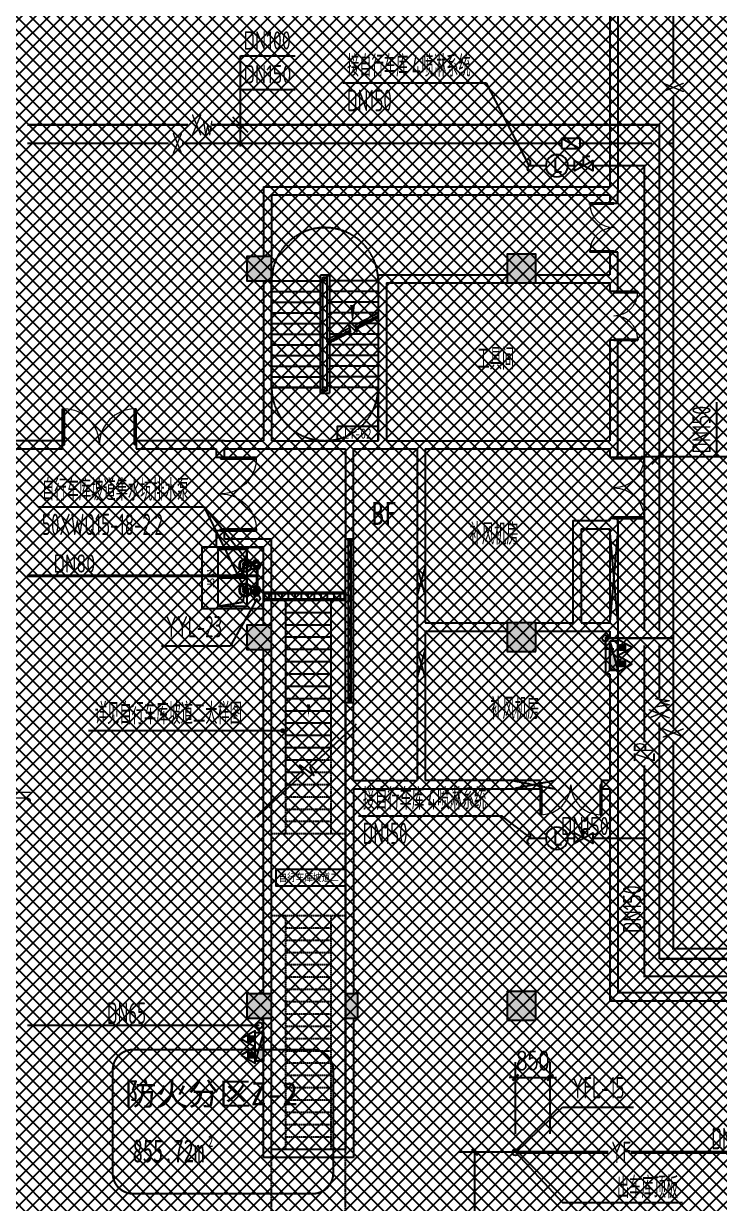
# Model space of a CAD drawing. Extents: x -2120532 to 1934524, y -1331911 to 424203.
# Drawn here: x -87858 to -70884, y -306080 to -277279 of the extents above; entities that cross this region are included whole.
import ezdxf
from ezdxf.enums import TextEntityAlignment as Align

# ---------------------------------------------------------------- set-up
doc = ezdxf.new("R2010")
doc.units = 0
doc.header["$LTSCALE"] = 10
doc.linetypes.add('DASH', pattern=[0.35, 0.25, -0.1])
doc.linetypes.add('排水', pattern=[1.1, 1, -0.1])
for name, color, linetype in [('0-绿', 3, 'Continuous'), ('0-蓝', 5, 'Continuous'), ('03小品', 2, 'Continuous'), ('A-COLUMN', 8, 'Continuous'), ('A-ROOM_NAME', 23, 'Continuous'), ('A-STAIR', 3, 'Continuous'), ('A-WALL', 2, 'Continuous'), ('A-WINDOW', 8, 'Continuous'), ('DIM_LEAD', 3, 'Continuous'), ('DIM_SYMB', 3, 'Continuous'), ('DOOR_FIRE', 8, 'Continuous'), ('PUB_HATCH', 8, 'Continuous'), ('SRC-03F$0$A-SYMB-NUMB-T', 4, 'Continuous'), ('SRC-03F$0$A-WALL', 7, 'Continuous'), ('STAIR', 2, 'Continuous'), ('W-DIM_压力废', 3, 'Continuous'), ('W-DIM_喷淋', 3, 'Continuous'), ('W-DIM_消防', 3, 'Continuous'), ('W-DIM_给水', 3, 'Continuous'), ('W-EQUIP_喷淋', 7, 'Continuous'), ('W-EQUIP_消火栓', 7, 'Continuous'), ('W-EQUIP_灭火器', 7, 'Continuous'), ('W-EVALVE_喷淋', 7, 'Continuous'), ('W-PIPE-压力废', 31, 'Continuous'), ('W-PIPE-压力雨', 4, 'Continuous'), ('W-PIPE-喷淋中', 6, 'Continuous'), ('W-PIPE-消防', 1, 'Continuous'), ('W-PIPE-消防中', 1, 'Continuous'), ('W-TEXT_压力废', 7, 'Continuous'), ('W-TEXT_压力雨', 7, 'Continuous'), ('W-TEXT_喷淋', 7, 'Continuous'), ('W-TEXT_消防', 7, 'Continuous'), ('W-TEXT_给水', 7, 'Continuous'), ('W-TWT_DIM', 3, 'Continuous'), ('W-TWT_LEAD', 3, 'Continuous'), ('W-TWT_TEXT', 7, 'Continuous'), ('W-VALVE_废水', 7, 'Continuous'), ('W-VALVE_消防', 7, 'Continuous'), ('W-VPIPE-消防', 1, 'Continuous'), ('WINDOW', 8, 'Continuous'), ('画水辅助', 6, 'Continuous'), ('集水坑', 4, 'Continuous'), ('雨棚投影', 147, 'Continuous')]:
    doc.layers.add(name, color=color, linetype=linetype)
doc.layers.add('GPS-污水', color=2, linetype='排水', lineweight=40)
doc.styles.add('8B2_01', font='simhei.ttf', dxfattribs={"width": 0.8})
doc.styles.add('8B2_02', font='tssdeng.shx', dxfattribs={"width": 0.6, "bigfont": 'TSSDCHN.shx'})
doc.styles.add('_TCH_DIM_T3', font='SIMPLEX', dxfattribs={"width": 0.705882, "bigfont": 'GBCBIG'})
doc.styles.add('_TWT_PIPEDN', font='TSSDENG', dxfattribs={"width": 0.8, "height": 3.5, "bigfont": 'TSSDCHN'})
doc.styles.add('SRC-03F$0$ECADI-TXT', font='simplex.shx', dxfattribs={"bigfont": 'hztxt.shx'})
doc.styles.get("Standard").update_dxf_attribs({"font": 'TSSDENG.shx', "width": 0.7, "bigfont": 'TSSDCHN.shx'})
doc.styles.add('STANDARD_T3', font='TSSDENG.shx', dxfattribs={"width": 0.56, "bigfont": 'TSSDCHN.shx'})
doc.styles.add('黑体', font='simhei.ttf', dxfattribs={"width": 0.65})
doc.dimstyles.new('_TCH_ARCH&&150', dxfattribs={"dimtxt": 525, "dimasz": 150, "dimexe": 375, "dimexo": 450, "dimgap": 150, "dimtad": 1, "dimdec": 0, "dimzin": 0, "dimdsep": 46, "dimtxsty": 'STANDARD_T3', "dimblk": 'ARCHTICK', "dimcen": 0.09, "dimclrt": 7, "dimazin": 2, "dimtfac": 1, "dimtdec": 0, "dimtix": 1, "dimtmove": 2, "dimatfit": 3, "dimfxl": 0, "dimtolj": 1, "dimtzin": 0, "dimarcsym": 0})
doc.dimstyles.new('_TWT_ARCH&&150', dxfattribs={"dimtxt": 446.25, "dimasz": 150, "dimexe": 375, "dimexo": 450, "dimgap": 189.375, "dimtad": 1, "dimdec": 0, "dimzin": 0, "dimdsep": 46, "dimtxsty": '_TCH_DIM_T3', "dimblk": 'ARCHTICK', "dimcen": 0.09, "dimclrt": 7, "dimazin": 2, "dimtfac": 1, "dimtdec": 0, "dimtix": 1, "dimtmove": 2, "dimatfit": 3, "dimfxl": 0, "dimtolj": 1, "dimtzin": 0, "dimarcsym": 0})

# ---------------------------------------------------------------- blocks, each defined once
blk = doc.blocks.new('A$C2E841D35')
at = {"color": 7, "ltscale": 100}
for p, q in [((292, 381), (181, 381)), ((292, 219), (181, 219)), ((292, -219), (181, -219)), ((292, -381), (181, -381))]:
    blk.add_line(p, q, dxfattribs=at)
for centre, radius in [((150, 297), 86.2), ((150, 297), 86.2), ((150, 300), 62), ((430, 300), 159), ((430, 300), 159), ((430, 300), 140), ((430, 300), 140), ((430, 300), 73.2), ((430, 300), 73.2), ((430, 300), 56.6), ((430, 300), 56.6), ((150, -303), 86.2), ((150, -303), 86.2), ((150, -300), 62), ((430, -300), 159), ((430, -300), 159), ((430, -300), 140), ((430, -300), 140), ((430, -300), 73.2), ((430, -300), 73.2), ((430, -300), 56.6), ((430, -300), 56.6)]:
    blk.add_circle(centre, radius, dxfattribs=at)
blk = doc.blocks.new('A$C10817FE3')
at = {"layer": '0-蓝', "color": 9, "linetype": 'DASH', "ltscale": 3, "const_width": 50}
blk.add_lwpolyline([(-198462, -143334), (-194083, -143334, 0.414214), (-193583, -142834), (-193583, -140315, 0.414214), (-194083, -139815), (-198462, -139815, 0.414214), (-198962, -140315), (-198962, -142834, 0.414214)], format="xyb", close=True, dxfattribs=at)
at = {"layer": '0-绿', "color": 0, "linetype": 'DASH', "style": '黑体'}
blk.add_text('防火分区Z-2', height=563.3, dxfattribs=at).set_placement((-198665, -141174))
at = {"layer": '0-绿', "color": 0, "linetype": 'DASH', "style": '黑体', "width": 0.65}
for s, height, p in [('2', 282, (-196634, -142191)), ('855.72m', 563.3, (-198477, -142566))]:
    blk.add_text(s, height=height, dxfattribs=at).set_placement(p)
blk = doc.blocks.new('人防集水坑')
at = {"layer": 'GPS-污水', "color": 8, "linetype": '排水'}
for centre in [(307561, 701151), (307561, 700451)]:
    blk.add_circle(centre, 75, dxfattribs=at)
at = {"layer": '集水坑', "color": 8, "linetype": 'DASH', "ltscale": 0.5}
blk.add_lwpolyline([(306241, 700051), (306241, 701551), (307741, 701551), (307741, 700051)], close=True, dxfattribs=at)
at = {"layer": '集水坑', "color": 8, "linetype": 'Continuous', "ltscale": 0.5}
for points in [[(306641, 701501), (306641, 700801), (307341, 700801), (307341, 701501)], [(306641, 700801), (306641, 700101), (307341, 700101), (307341, 700801)]]:
    blk.add_lwpolyline(points, close=True, dxfattribs=at)
at = {"layer": '集水坑', "color": 8, "linetype": 'DASH', "ltscale": 0.5}
for points in [[(307341, 700801), (307237, 701397), (306641, 701501)], [(307347, 700101), (307243, 700697), (306647, 700801)]]:
    blk.add_lwpolyline(points, dxfattribs=at)
blk = doc.blocks.new('SRC-03F$0$ECADI-TAG-CODE')
at = {"layer": 'SRC-03F$0$A-SYMB-NUMB-T', "color": 1}
blk.add_lwpolyline([(3.41, 8.1), (13.41, 8.1), (13.41, 4.6), (3.41, 4.6)], close=True, dxfattribs=at)
at = {"layer": 'SRC-03F$0$A-SYMB-NUMB-T', "style": 'SRC-03F$0$ECADI-TXT', "width": 0.7}
blk.add_attdef('CODE', text='', height=2.5, dxfattribs=at).set_placement((8.41, 6.35), align=Align.MIDDLE_CENTER)
blk = doc.blocks.new('_FZH')
blk.add_lwpolyline([(-0.5, -0.5), (0.5, -0.5), (0.5, 0.5), (-0.5, 0.5)], close=True)
at = {"layer": 'PUB_HATCH'}
blk.add_solid([(-0.5, -0.5), (0.5, -0.5), (-0.5, 0.5), (0.5, 0.5)], dxfattribs=at)
blk = doc.blocks.new('$DorLib2D$00000002')
for p, q in [((-0.5, 0), (-0.5, 0.4875)), ((-0.475, 0.4875), (-0.5, 0.4875)), ((-0.475, 0), (-0.475, 0.4875)), ((0.475, 0), (0.475, 0.4875)), ((0.475, 0.4875), (0.5, 0.4875)), ((0.5, 0), (0.5, 0.4875)), ((-0.5, 0), (-0.475, 0)), ((0.5, 0), (0.475, 0))]:
    blk.add_line(p, q)
at = {"lineweight": 13}
for centre, start, end in [((-0.4875, 0), 0, 88.53072), ((0.4875, 0), 91.46928, 180)]:
    blk.add_arc(centre, 0.4875, start, end, dxfattribs=at)
blk = doc.blocks.new('$WINLIB2D$00000039')
at = {"color": 0}
for points in [[(-0.5, 0.5), (-0.5, -0.5)], [(0.5, 0.5), (-0.5, 0.5)], [(0.5, -0.5), (0.5, 0.5)], [(-0.5, 0.1667), (0.5, 0.1667)], [(-0.3839, -0.1667), (-0.448, 0.1667)], [(-0.3159, -0.1667), (-0.38, 0.1667)], [(-0.2479, -0.1667), (-0.312, 0.1667)], [(-0.1799, -0.1667), (-0.244, 0.1667)], [(-0.1119, -0.1667), (-0.176, 0.1667)], [(-0.0439, -0.1667), (-0.108, 0.1667)], [(0.0241, -0.1667), (-0.04, 0.1667)], [(0.0921, -0.1667), (0.028, 0.1667)], [(0.16, -0.1667), (0.0959, 0.1667)], [(0.228, -0.1667), (0.1639, 0.1667)], [(0.296, -0.1667), (0.2319, 0.1667)], [(0.364, -0.1667), (0.2999, 0.1667)], [(0.432, -0.1667), (0.3679, 0.1667)], [(0.5, -0.1667), (0.4359, 0.1667)], [(-0.4519, -0.1667), (-0.5, 0.0836)], [(-0.5, -0.1667), (0.5, -0.1667)], [(0.5, -0.5), (-0.5, -0.5)]]:
    blk.add_lwpolyline(points, dxfattribs=at)
blk = doc.blocks.new('_ArchTick')
at = {"color": 0, "linetype": 'ByBlock', "const_width": 0.4}
blk.add_lwpolyline([(-0.5, -0.5), (0.5, 0.5)], dxfattribs=at)
blk = doc.blocks.new('*D291')
at = {"layer": 'Defpoints', "color": 0, "transparency": 16777216}
for p in [(-75009, -303009), (-75859, -304833), (-75009, -304833)]:
    blk.add_point(p, dxfattribs=at)
at = {"layer": 'W-TWT_DIM', "color": 0, "lineweight": -2, "transparency": 16777216}
for p, q in [((-75859, -304383), (-75859, -302634)), ((-75009, -304383), (-75009, -302634)), ((-75859, -303009), (-76009, -303009)), ((-75859, -303009), (-75009, -303009)), ((-75009, -303009), (-74859, -303009))]:
    blk.add_line(p, q, dxfattribs=at)
at = {"layer": 'W-TWT_DIM', "color": 0, "lineweight": -2, "transparency": 16777216, "xscale": 150, "yscale": 150, "zscale": 150}
blk.add_blockref('_ArchTick', (-75859, -303009), dxfattribs=at)
at = {"layer": 'W-TWT_DIM', "color": 0, "lineweight": -2, "transparency": 16777216, "xscale": 150, "yscale": 150, "zscale": 150, "rotation": 180}
blk.add_blockref('_ArchTick', (-75009, -303009), dxfattribs=at)
at = {"layer": 'W-TWT_DIM', "color": 7, "transparency": 16777216, "insert": (-75434, -302597), "char_height": 446.2, "attachment_point": 5, "style": '_TCH_DIM_T3'}
blk.add_mtext('\\A1;850', dxfattribs=at)
blk = doc.blocks.new('*D319')
at = {"layer": 'Defpoints', "color": 0, "transparency": 16777216}
for p in [(-76849, -304831), (-75018, -304831), (-75018, -310260)]:
    blk.add_point(p, dxfattribs=at)
at = {"layer": 'W-TWT_DIM', "color": 0, "lineweight": -2, "transparency": 16777216}
for p, q in [((-75468, -304831), (-77224, -304831)), ((-76849, -310260), (-76849, -304831)), ((-75468, -310260), (-77224, -310260))]:
    blk.add_line(p, q, dxfattribs=at)
at = {"layer": 'W-TWT_DIM', "color": 0, "lineweight": -2, "transparency": 16777216, "xscale": 150, "yscale": 150, "zscale": 150}
for p, rotation in [((-76849, -304831), 90), ((-76849, -310260), 270)]:
    blk.add_blockref('_ArchTick', p, dxfattribs=dict(at, rotation=rotation))
at = {"layer": 'W-TWT_DIM', "color": 7, "transparency": 16777216, "insert": (-77262, -307545), "char_height": 525, "attachment_point": 5, "rotation": 90, "style": 'STANDARD_T3'}
blk.add_mtext('\\A1;5430', dxfattribs=at)
blk = doc.blocks.new('$TwtSys$00000434')
for p, q in [((-0.5, 0.5), (-0.5, -0.5)), ((-0.5, -0.5), (0.5, 0.5)), ((0.5, 0.5), (-0.5, 0.5)), ((0.5, -0.5), (0.5, 0.5)), ((-0.5, -0.5), (0.5, -0.5))]:
    blk.add_line(p, q)
blk.add_solid([(0.5, -0.5), (0.5, 0.5), (-0.5, -0.5)])
blk = doc.blocks.new('$EVALVE$00000030')
for p in [(0, 0), (87, 124)]:
    blk.add_line(p, (0, 124))
blk.add_lwpolyline([(-125, -72), (125, 72), (125, -72), (-125, 72)], close=True)
for p in [(-125, 0), (125, 0)]:
    blk.add_point(p)
blk = doc.blocks.new('$EVALVE$00000027')
at = {"color": 7}
for p, q in [((-23, 104), (-23, -83)), ((-23, -83), (61, -83))]:
    blk.add_line(p, q, dxfattribs=at)
blk.add_lwpolyline([(-150, 0, 1), (150, 0, 1), (-150, 0, 0.808179)], format="xyb")
for p in [(-150, 0), (150, 0)]:
    blk.add_point(p)
blk = doc.blocks.new('$TwtSys$00000132')
at = {"elevation": 0}
blk.add_lwpolyline([(7, -101, -0.575183), (0, 0, 0.604745), (-11, 101, 16.924828)], format="xyb", dxfattribs=at)
blk = doc.blocks.new('$TwtSys$00000546')
h = blk.add_hatch()
h.set_pattern_fill('ANSI31', color=256, scale=200, style=0)
h.set_pattern_definition([(45, (-38543.802, -6670.83), (-17.67767, 17.67767), [])])
h.paths.add_polyline_path([(-65, 174), (65, 174), (65, 44), (-65, 44)])
for points in [[(0, 344), (-198, 0), (198, 0)], [(-65, 174), (65, 174), (65, 44), (-65, 44)]]:
    blk.add_lwpolyline(points, close=True)
blk = doc.blocks.new('$VALVE$00000316')
for p, q in [((-125, 72), (125, -72)), ((-125, 72), (-125, -72)), ((-125, 72), (125, 72)), ((125, 72), (125, -72)), ((-125, -72), (125, -72))]:
    blk.add_line(p, q)
at = {"const_width": 21.1}
blk.add_lwpolyline([(-11, 0, 1), (11, 0, 1)], format="xyb", close=True, dxfattribs=at)
for p in [(-125, 0), (125, 0)]:
    blk.add_point(p)
at = {"color": 7, "flags": 9}
for tag in ['XSIZE', 'YSIZE']:
    blk.add_attdef(tag, (0, 0), '', height=0.5, dxfattribs=at)
blk = doc.blocks.new('A$C1C3C0163')
h = blk.add_hatch()
h.set_pattern_fill('ANSI37', color=8, scale=150)
h.set_pattern_definition([(45, (-601697.23, -233886.27), (-168.3798, 168.3798), []), (135, (-601697.23, -233886.27), (-168.3798, -168.3798), [])])
h.paths.add_polyline_path([(-80300, 5300), (-80300, -9000), (-62000, -9000), (-62000, -64625), (-76750, -64625), (-76750, -62675), (-73875, -62675), (-73775, -57275), (-100380, -57275), (-100572, -124002), (-71150, -123999), (-71150, -126437), (-63509, -133383), (-65550, -135650), (-61611, -139196), (-83885, -163934), (-83885, -174096), (-119589, -213750), (-196450, -213750), (-196450, -207800), (-209700, -193450), (-209700, -169150), (-201700, -169149), (-201700, 5300), (-192675, 5300)])

msp = doc.modelspace()

# ---------------------------------------------------------------- hatches: boundary and pattern name
at = {"layer": '03小品'}
h = msp.add_hatch(dxfattribs=at)
h.set_pattern_fill('ANSI31', color=8, scale=100, angle=585, style=0)
h.set_pattern_definition([(270, (-3167176.59, -1058166.32), (158.75, -1e-13), [])])
h.paths.add_polyline_path([(-80038.6, -291330.4), (-80038.6, -291190.4), (-81978.6, -291190.4), (-81978.6, -291330.4)])
at = {"layer": 'W-PIPE-喷淋中'}
for points in [[(-72715.3, -280746.6), (-72689, -280746.6), (-72689, -280720.4)], [(-72715.3, -280746.6), (-72715.3, -280720.4), (-72689, -280720.4)], [(-72715.3, -300535.6), (-72741.5, -300535.6), (-72741.5, -300561.8)], [(-72715.3, -300535.6), (-72715.3, -300561.8), (-72741.5, -300561.8)]]:
    msp.add_hatch(color=256, dxfattribs=at).paths.add_polyline_path(points)
at = {"layer": 'W-PIPE-消防'}
for points in [[(-73666.1, -292545.7), (-73692.4, -292545.7), (-73692.4, -292571.9)], [(-73666.1, -292545.7), (-73666.1, -292571.9), (-73692.4, -292571.9)]]:
    msp.add_hatch(color=256, dxfattribs=at).paths.add_polyline_path(points)

# ---------------------------------------------------------------- linework, layer by layer
at = {"color": 8, "linetype": 'DASH'}
for points in [[(-73358.6, -289610.4), (-73558.6, -291910.4)], [(-73358.6, -291910.4), (-73558.6, -289610.4)], [(-78058.6, -290524.5), (-78258.6, -291234.5)], [(-78058.6, -291234.5), (-78258.6, -290524.5)], [(-78058.6, -292543.3), (-78258.6, -293243.3)], [(-78058.6, -293243.3), (-78258.6, -292543.3)], [(-74903.2, -295760.4), (-75903.2, -295960.4)], [(-75903.2, -295760.4), (-74903.2, -295960.4)]]:
    msp.add_lwpolyline(points, dxfattribs=at)
at = {"color": 8}
msp.add_lwpolyline([(-81708.6, -297931), (-81708.6, -298331), (-80008.6, -298331), (-80008.6, -297931), (-81708.6, -297931)], dxfattribs=at)
at = {"layer": '03小品', "color": 8}
for p, q in [((-81978.6, -291330.4), (-81978.6, -291190.4)), ((-81978.6, -291190.4), (-80575.6, -291190.4)), ((-80038.6, -291330.4), (-81978.6, -291330.4)), ((-80575.6, -291190.4), (-80038.6, -291190.4)), ((-80038.6, -291190.4), (-80038.6, -291330.4))]:
    msp.add_line(p, q, dxfattribs=at)
msp.add_lwpolyline([(-80575.6, -291160.4), (-80008.6, -291160.4), (-80008.6, -291360.4), (-82008.6, -291360.4), (-82008.6, -291160.4), (-80575.6, -291160.4)], dxfattribs=at)
at = {"layer": 'A-STAIR', "color": 8, "linetype": 'DASH'}
for p, q in [((-81808.6, -286160.4), (-81808.6, -283560.4)), ((-81808.6, -283560.4), (-80618.6, -283560.4)), ((-80618.6, -283410.4), (-80398.6, -283410.4)), ((-80618.6, -286310.4), (-80618.6, -283410.4)), ((-80558.6, -283470.4), (-80458.6, -283470.4)), ((-80558.6, -286250.4), (-80558.6, -283470.4)), ((-80558.6, -286160.4), (-80558.6, -283560.4)), ((-80458.6, -283560.4), (-80558.6, -283560.4)), ((-80458.6, -283470.4), (-80458.6, -284998.8)), ((-80458.6, -283560.4), (-80458.6, -284998.8)), ((-80398.6, -283410.4), (-80398.6, -284967.6)), ((-79208.6, -283560.4), (-80398.6, -283560.4)), ((-79208.6, -283560.4), (-79208.6, -284349.3)), ((-81808.6, -283820.4), (-80618.6, -283820.4)), ((-79208.6, -283820.4), (-80398.6, -283820.4)), ((-81808.6, -284080.4), (-80618.6, -284080.4)), ((-79208.6, -284080.4), (-80398.6, -284080.4)), ((-81808.6, -284340.4), (-80618.6, -284340.4)), ((-79208.6, -284340.4), (-80398.6, -284340.4)), ((-79208.6, -284349.3), (-79765.1, -284638.4)), ((-79208.6, -284462), (-79742.7, -284739.5)), ((-79208.6, -284462), (-79208.6, -286160.4)), ((-81808.6, -284600.4), (-80618.6, -284600.4)), ((-79906.8, -284712.1), (-80458.6, -284998.8)), ((-79884.5, -284813.2), (-80458.6, -285111.5)), ((-79691.9, -284600.4), (-80398.6, -284600.4)), ((-79726.6, -284812.7), (-79924.7, -284630.8)), ((-79924.7, -284630.8), (-79884.5, -284813.2)), ((-79765.1, -284638.4), (-79726.6, -284812.7)), ((-79208.6, -284600.4), (-79475, -284600.4)), ((-81808.6, -284860.4), (-80618.6, -284860.4)), ((-81808.6, -285120.4), (-80618.6, -285120.4)), ((-80458.6, -285111.5), (-80458.6, -286160.4)), ((-80458.6, -285111.5), (-80458.6, -286250.4)), ((-80192.2, -284860.4), (-80398.6, -284860.4)), ((-80398.6, -285080.3), (-80398.6, -286310.4)), ((-79208.6, -285120.4), (-80398.6, -285120.4)), ((-79208.6, -284860.4), (-79975.4, -284860.4)), ((-81808.6, -285380.4), (-80618.6, -285380.4)), ((-79208.6, -285380.4), (-80398.6, -285380.4)), ((-81808.6, -285640.4), (-80618.6, -285640.4)), ((-79208.6, -285640.4), (-80398.6, -285640.4)), ((-81808.6, -285900.4), (-80618.6, -285900.4)), ((-79208.6, -285900.4), (-80398.6, -285900.4)), ((-81808.6, -286160.4), (-80618.6, -286160.4)), ((-81808.6, -286160.4), (-81808.6, -287460.4)), ((-80618.6, -286160.4), (-81808.6, -286160.4)), ((-80458.6, -286160.4), (-80558.6, -286160.4)), ((-80458.6, -286250.4), (-80558.6, -286250.4)), ((-79208.6, -286160.4), (-80398.6, -286160.4)), ((-79208.6, -286160.4), (-80398.6, -286160.4)), ((-79208.6, -287460.4), (-79208.6, -286160.4)), ((-80398.6, -286310.4), (-80618.6, -286310.4)), ((-81808.6, -287460.4), (-79208.6, -287460.4))]:
    msp.add_line(p, q, dxfattribs=at)
at = {"layer": 'A-STAIR', "color": 8}
for p, q in [((-80458.6, -283440.4), (-80458.6, -285055.2)), ((-80398.6, -283440.4), (-80458.6, -283440.4)), ((-80458.6, -283560.4), (-80458.6, -285055.2)), ((-80398.6, -283440.4), (-80398.6, -285024)), ((-79208.6, -283560.4), (-80398.6, -283560.4)), ((-79208.6, -283560.4), (-79208.6, -284405.6)), ((-79208.6, -283820.4), (-80398.6, -283820.4)), ((-79208.6, -284080.4), (-80398.6, -284080.4)), ((-79208.6, -284340.4), (-80398.6, -284340.4)), ((-79753.9, -284689), (-79208.6, -284405.6)), ((-80458.6, -285055.2), (-79895.6, -284762.6)), ((-79583.4, -284600.4), (-80398.6, -284600.4)), ((-79895.6, -284762.6), (-79924.7, -284630.8)), ((-79924.7, -284630.8), (-79726.6, -284812.7)), ((-79726.6, -284812.7), (-79753.9, -284689)), ((-80083.8, -284860.4), (-80398.6, -284860.4)), ((-81808.6, -296313.1), (-81808.6, -291360.4)), ((-80008.6, -291360.4), (-81808.6, -291360.4)), ((-81458.6, -295984.7), (-81458.6, -291360.4)), ((-80358.6, -294960.4), (-80358.6, -291360.4)), ((-80008.6, -294624.2), (-80008.6, -291360.4)), ((-80358.6, -291660.4), (-81458.6, -291660.4)), ((-80358.6, -291960.4), (-81458.6, -291960.4)), ((-80358.6, -292260.4), (-81458.6, -292260.4)), ((-80358.6, -292560.4), (-81458.6, -292560.4)), ((-80358.6, -292860.4), (-81458.6, -292860.4)), ((-80358.6, -293160.4), (-81458.6, -293160.4)), ((-80358.6, -293460.4), (-81458.6, -293460.4)), ((-80358.6, -293760.4), (-81458.6, -293760.4)), ((-80358.6, -294060.4), (-81458.6, -294060.4)), ((-80358.6, -294360.4), (-81458.6, -294360.4)), ((-80358.6, -294660.4), (-81458.6, -294660.4)), ((-80358.6, -294960.4), (-81458.6, -294960.4)), ((-80686.7, -295260.4), (-81458.6, -295260.4)), ((-81041, -295560.4), (-81458.6, -295560.4)), ((-81326.1, -295860.4), (-81458.6, -295860.4))]:
    msp.add_line(p, q, dxfattribs=at)
at = {"layer": 'A-WALL', "color": 8}
for p, q in [((-73558.6, -274610.4), (-73558.6, -281260.4)), ((-73358.6, -274510.4), (-73358.6, -281360.4)), ((-82008.6, -281260.4), (-82008.6, -282960.4)), ((-82008.6, -281260.4), (-73558.6, -281260.4)), ((-73358.6, -281660.4), (-73358.6, -281360.4)), ((-81808.6, -281460.4), (-81808.6, -282960.4)), ((-81808.6, -281460.4), (-73558.6, -281460.4)), ((-73558.6, -281460.4), (-73558.6, -281660.4)), ((-73558.6, -281660.4), (-73358.6, -281660.4)), ((-73358.6, -282860.4), (-73558.6, -282860.4)), ((-73558.6, -282860.4), (-73558.6, -283410.4)), ((-73358.6, -283510.4), (-73358.6, -282860.4)), ((-82008.6, -283560.4), (-82008.6, -287460.4)), ((-81808.6, -283560.4), (-81808.6, -287460.4)), ((-79208.6, -283410.4), (-76058.6, -283410.4)), ((-79208.6, -283410.4), (-79208.6, -287460.4)), ((-79008.6, -283610.4), (-76058.6, -283610.4)), ((-79008.6, -283610.4), (-79008.6, -287460.4)), ((-75358.6, -283410.4), (-73558.6, -283410.4)), ((-75358.6, -283610.4), (-73558.6, -283610.4)), ((-73558.6, -283610.4), (-73558.6, -283810.4)), ((-73358.6, -283810.4), (-73358.6, -283510.4)), ((-73558.6, -283810.4), (-73358.6, -283810.4)), ((-73358.6, -285010.4), (-73558.6, -285010.4)), ((-73558.6, -285010.4), (-73558.6, -287460.4)), ((-73358.6, -287560.4), (-73358.6, -285010.4)), ((-86908.6, -287460.4), (-88908.6, -287460.4)), ((-88808.6, -287660.4), (-86908.6, -287660.4)), ((-86908.6, -287660.4), (-86908.6, -287460.4)), ((-82958.6, -287460.4), (-85108.6, -287460.4)), ((-85108.6, -287460.4), (-85108.6, -287660.4)), ((-85108.6, -287660.4), (-83158.6, -287660.4)), ((-83158.6, -287660.4), (-83158.6, -287860.4)), ((-82958.6, -287460.4), (-82008.6, -287460.4)), ((-82958.6, -287860.4), (-82958.6, -287660.4)), ((-82958.6, -287660.4), (-81908.6, -287660.4)), ((-81908.6, -287660.4), (-80008.6, -287660.4)), ((-81808.6, -287460.4), (-79908.6, -287460.4)), ((-80008.6, -287660.4), (-80008.6, -289860.4)), ((-79908.6, -287460.4), (-79208.6, -287460.4)), ((-79808.6, -289860.4), (-79808.6, -287660.4)), ((-79808.6, -287660.4), (-79108.6, -287660.4)), ((-79108.6, -287660.4), (-78258.6, -287660.4)), ((-79008.6, -287460.4), (-78158.6, -287460.4)), ((-78258.6, -287660.4), (-78258.6, -292010.4)), ((-78158.6, -287460.4), (-73558.6, -287460.4)), ((-78058.6, -287660.4), (-78058.6, -291910.4)), ((-78058.6, -287660.4), (-73558.6, -287660.4)), ((-73558.6, -287660.4), (-73558.6, -287860.4)), ((-73358.6, -287860.4), (-73358.6, -287560.4)), ((-83158.6, -287860.4), (-82958.6, -287860.4)), ((-73558.6, -287860.4), (-73358.6, -287860.4)), ((-74458.6, -289410.4), (-74458.6, -291910.4)), ((-74458.6, -289410.4), (-73558.6, -289410.4)), ((-73358.6, -289360.4), (-73558.6, -289360.4)), ((-73558.6, -289360.4), (-73558.6, -289410.4)), ((-73358.6, -289510.4), (-73358.6, -289360.4)), ((-82958.6, -289660.4), (-83158.6, -289660.4)), ((-83158.6, -289660.4), (-83158.6, -290060.4)), ((-82958.6, -289860.4), (-82958.6, -289660.4)), ((-74258.6, -289610.4), (-74258.6, -291910.4)), ((-74258.6, -289610.4), (-73558.6, -289610.4)), ((-73558.6, -289610.4), (-73558.6, -291910.4)), ((-73358.6, -289510.4), (-73358.6, -292010.4)), ((-82958.6, -289860.4), (-81808.6, -289860.4)), ((-81808.6, -291960.4), (-81808.6, -289860.4)), ((-80008.6, -289860.4), (-79808.6, -289860.4)), ((-83158.6, -290060.4), (-82008.6, -290060.4)), ((-82008.6, -291960.4), (-82008.6, -290060.4)), ((-78258.6, -292010.4), (-78258.6, -295760.4)), ((-78058.6, -291910.4), (-76058.6, -291910.4)), ((-75358.6, -291910.4), (-74458.6, -291910.4)), ((-74258.6, -291910.4), (-73558.6, -291910.4)), ((-73358.6, -292010.4), (-73358.6, -292358.9)), ((-78058.6, -292110.4), (-76058.6, -292110.4)), ((-78058.6, -292110.4), (-78058.6, -295760.4)), ((-75358.6, -292110.4), (-74358.6, -292110.4)), ((-74358.6, -292110.4), (-73558.6, -292110.4)), ((-73658.6, -293158.9), (-73658.6, -292258.9)), ((-73558.6, -292258.9), (-73658.6, -292258.9)), ((-73558.6, -292110.4), (-73558.6, -292258.9)), ((-82008.6, -300960.4), (-82008.6, -292560.4)), ((-81808.6, -300960.4), (-81808.6, -292560.4)), ((-73558.6, -293058.9), (-73558.6, -292358.9)), ((-73358.6, -292358.9), (-73558.6, -292358.9)), ((-73558.6, -293158.9), (-73658.6, -293158.9)), ((-73358.6, -293058.9), (-73558.6, -293058.9)), ((-73558.6, -293158.9), (-73558.6, -295760.4)), ((-73358.6, -293058.9), (-73358.6, -295860.4)), ((-79808.6, -293860.4), (-80008.6, -293860.4)), ((-80008.6, -293860.4), (-80008.6, -295860.4)), ((-79808.6, -295760.4), (-79808.6, -293860.4)), ((-79808.6, -295760.4), (-78258.6, -295760.4)), ((-75258.6, -295760.4), (-78058.6, -295760.4)), ((-75258.6, -295960.4), (-75258.6, -295760.4)), ((-73558.6, -295760.4), (-73758.6, -295760.4)), ((-73758.6, -295760.4), (-73758.6, -295960.4)), ((-80008.6, -295860.4), (-80008.6, -300960.4)), ((-79808.6, -295960.4), (-78158.6, -295960.4)), ((-79808.6, -295960.4), (-79808.6, -300960.4)), ((-78158.6, -295960.4), (-75258.6, -295960.4)), ((-73758.6, -295960.4), (-73558.6, -295960.4)), ((-73558.6, -295960.4), (-73558.6, -301135.4)), ((-73358.6, -295860.4), (-73358.6, -300935.4)), ((-73358.6, -300935.4), (-67533.6, -300935.4)), ((-73558.6, -301135.4), (-67533.6, -301135.4)), ((-82008.6, -304960.4), (-82008.6, -301560.4)), ((-81808.6, -304760.4), (-81808.6, -301560.4)), ((-80008.6, -301560.4), (-80008.6, -304760.4)), ((-79808.6, -301560.4), (-79808.6, -304960.4)), ((-79808.6, -304960.4), (-82008.6, -304960.4)), ((-80008.6, -304760.4), (-81808.6, -304760.4))]:
    msp.add_line(p, q, dxfattribs=at)
at = {"layer": 'DIM_LEAD', "color": 8}
for p, q in [((-82496.5, -294541.7), (-86277.2, -294541.7)), ((-81541.7, -294541.7), (-82496.5, -294541.7)), ((-81541.7, -294541.7), (-82496.5, -294541.7)), ((-81541.7, -294541.7), (-82496.5, -294541.7)), ((-81541.7, -294541.7), (-82496.5, -294541.7))]:
    msp.add_line(p, q, dxfattribs=at)
at = {"layer": 'DIM_LEAD', "color": 8, "const_width": 60}
msp.add_lwpolyline([(-81511.7, -294541.7, 1), (-81571.7, -294541.7, 1)], format="xyb", close=True, dxfattribs=at)
msp.add_lwpolyline([(-81511.7, -294541.7, 1), (-81571.7, -294541.7, 1)], format="xyb", close=True, dxfattribs=at)
msp.add_lwpolyline([(-81511.7, -294541.7, 1), (-81571.7, -294541.7, 1)], format="xyb", close=True, dxfattribs=at)
msp.add_lwpolyline([(-81511.7, -294541.7, 1), (-81571.7, -294541.7, 1)], format="xyb", close=True, dxfattribs=at)
at = {"layer": 'DIM_SYMB', "color": 8}
for points in [[(-79833.6, -283430.4, 0, 0, 0), (-79833.6, -284600.4, 0, 120, 0), (-79833.6, -284150.4, 0, 0, 0)], [(-80908.6, -291359.3, 0, 0, 0), (-80908.6, -294201, 0, 80, 0), (-80908.6, -293901, 0, 0, 0)]]:
    msp.add_lwpolyline(points, format="xyseb", dxfattribs=at)
msp.add_lwpolyline([(-82158.1, -296641.1), (-81031.1, -295583.6), (-81119.1, -295378.1), (-80777.7, -295633.8), (-80867, -295429.6), (-79740, -294372.1)], dxfattribs=at)
at = {"layer": 'STAIR', "color": 8, "linetype": 'DASH'}
for centre, start, end in [((-80508.6, -283560.4), 0, 180), ((-80508.6, -286160.4), 180, 0)]:
    msp.add_arc(centre, 1300, start, end, dxfattribs=at)
at = {"layer": 'W-DIM_压力废', "linetype": 'ByBlock'}
for p, q in [((-82163, -291310.6, 0), (-82817, -292473.9, 0)), ((-82817, -292473.9, 0), (-84497.1, -292473.9, 0)), ((-75842.8, -304830.6, 0), (-74708.6, -303728.2)), ((-74708.6, -303728.2), (-72976.5, -303728.2))]:
    msp.add_line(p, q, dxfattribs=at)
at = {"layer": 'W-DIM_喷淋'}
for p, q in [((-70947.4, -287849.7), (-70947.4, -286521.2)), ((-72900.9, -288035.3), (-72529.7, -287664.1)), ((-72535.8, -288035.3), (-72164.6, -287664.1)), ((-72790.3, -287849.7), (-70947.4, -287849.7)), ((-70947.4, -287849.7), (-70122.4, -287849.7))]:
    msp.add_line(p, q, dxfattribs=at)
at = {"layer": 'W-DIM_消防'}
for p, q in [((-82565.9, -278888.4), (-82565.9, -278063.4)), ((-82565.9, -278063.4), (-81237.3, -278063.4)), ((-82565.9, -280277.1), (-82565.9, -278888.4)), ((-82565.9, -278888.4), (-81237.3, -278888.4)), ((-82380.2, -279935.7), (-82751.5, -279564.5)), ((-82380.2, -280387.7), (-82751.5, -280016.5))]:
    msp.add_line(p, q, dxfattribs=at)
at = {"layer": 'W-DIM_给水'}
for p, q in [((-75858.7, -304833.2), (-74708.6, -306058.3)), ((-74708.6, -306058.3), (-71786.3, -306058.3))]:
    msp.add_line(p, q, dxfattribs=at)
at = {"layer": 'W-EVALVE_喷淋'}
for p, q in [((-76182.7, -296626.5), (-79689, -296626.5)), ((-75487.7, -297167), (-76182.7, -296626.5)), ((-75487.7, -297167), (-76182.7, -296626.5))]:
    msp.add_line(p, q, dxfattribs=at)
at = {"layer": 'W-PIPE-压力废', "ltscale": 1.5, "const_width": 75}
for points in [[(-75785.2, -304833.6), (-73596, -304833.6)], [(-73046.2, -304833.6), (-68426.3, -304833.6)]]:
    msp.add_lwpolyline(points, dxfattribs=at)
at = {"layer": 'W-PIPE-压力废'}
msp.add_circle((-75858.7, -304833.2), 75, dxfattribs=at)
at = {"layer": 'W-PIPE-压力雨', "ltscale": 1.5, "const_width": 75}
for points in [[(-82163, -290499.2), (-82163, -290760.4)], [(-87764, -290760.4), (-82163, -290760.4)], [(-82163, -290760.4), (-82163, -291235.6)]]:
    msp.add_lwpolyline(points, dxfattribs=at)
at = {"layer": 'W-PIPE-压力雨'}
msp.add_circle((-82163, -291310.6), 75, dxfattribs=at)
at = {"layer": 'W-PIPE-喷淋中', "ltscale": 1.5, "const_width": 52.5}
for points in [[(-75525.9, -280746.6), (-75119.2, -280746.6)], [(-74579.2, -280746.6), (-74424, -280746.6)], [(-73973.4, -280746.6), (-72715.3, -280746.6)], [(-72715.3, -287856.2), (-72715.3, -280746.6)], [(-72715.3, -287856.2), (-72715.3, -292106.5)], [(-72715.3, -292459), (-72715.3, -294820.8)], [(-72715.3, -295382.7), (-72715.3, -297167)], [(-75525.9, -297167), (-75119.2, -297167)], [(-74579.2, -297167), (-74424, -297167)], [(-73973.4, -297167), (-72715.3, -297167)], [(-72715.3, -297167), (-72715.3, -300535.6)], [(-68633, -300535.6), (-72715.3, -300535.6)]]:
    msp.add_lwpolyline(points, dxfattribs=at)
at = {"layer": 'W-PIPE-消防', "ltscale": 1.5, "const_width": 52.5}
for points in [[(-72008.9, -278727.9), (-72008.9, -274692.4)], [(-72008.9, -280202.1), (-72008.9, -279047.5)], [(-84316.9, -280202.1), (-87764, -280202.1)], [(-74735.7, -280202.1), (-83997.3, -280202.1)], [(-72526.5, -280202.1), (-74286.3, -280202.1)], [(-72008.9, -280202.1), (-72174, -280202.1)], [(-72008.9, -294488.1), (-72008.9, -280202.1)], [(-73666.1, -292282.8), (-72008.9, -292282.8)], [(-73666.1, -292357.8), (-73666.1, -292545.7)], [(-73666.1, -292545.7), (-73458.6, -292545.7)], [(-72008.9, -299860.4), (-72008.9, -294807.7)], [(-72008.9, -299860.4), (-72041, -299860.4)], [(-69340, -299860.4), (-72008.9, -299860.4)], [(-87764, -301735.2), (-82284, -301735.2)], [(-82105.8, -301735.2), (-82284, -301735.2)], [(-82105.8, -301810.2), (-82105.8, -301911.2)]]:
    msp.add_lwpolyline(points, dxfattribs=at)
at = {"layer": 'W-PIPE-消防中', "color": 5, "ltscale": 1.5, "const_width": 52.5}
for points in [[(-83847.8, -279750.1), (-87764, -279750.1)], [(-72350.2, -279750.1), (-83261.7, -279750.1)], [(-72350.2, -292106.5), (-72350.2, -279750.1)], [(-72350.2, -293753.3), (-72350.2, -292459)], [(-72350.2, -300110.4), (-72350.2, -294339.5)], [(-68426.3, -300110.4), (-72350.2, -300110.4)]]:
    msp.add_lwpolyline(points, dxfattribs=at)
at = {"layer": 'W-TWT_LEAD'}
for p, q in [((-76566, -278736), (-80072.3, -278736)), ((-75525.5, -280746.7), (-76566, -278736)), ((-75525.5, -280746.7), (-76566, -278736)), ((-83444.4, -289084.4), (-87513.9, -289084.4)), ((-82305.4, -290507), (-83444.4, -289084.4)), ((-82445.5, -291106.6), (-83444.4, -289084.4))]:
    msp.add_line(p, q, dxfattribs=at)
at = {"layer": 'W-VPIPE-消防'}
for centre in [(-73666.1, -292282.8), (-82105.8, -301735.2)]:
    msp.add_circle(centre, 75, dxfattribs=at)
at = {"layer": '雨棚投影', "color": 8, "linetype": 'DASH', "lineweight": -3, "ltscale": 2}
for p, q in [((-82008.6, -291160.4), (-80008.6, -291160.4)), ((-80008.6, -320160.4), (-80008.6, -294624.2)), ((-80358.6, -297060.4), (-80358.6, -294960.4)), ((-80358.6, -295260.4), (-80686.7, -295260.4)), ((-80358.6, -295560.4), (-80809.8, -295560.4)), ((-81458.6, -297060.4), (-81458.6, -295984.7)), ((-80358.6, -295860.4), (-81326.1, -295860.4)), ((-81808.6, -320160.4), (-81808.6, -296313.1)), ((-80358.6, -296160.4), (-81458.6, -296160.4)), ((-80358.6, -296460.4), (-81458.6, -296460.4)), ((-80358.6, -296760.4), (-81458.6, -296760.4)), ((-80008.6, -297060.4), (-81808.6, -297060.4)), ((-80008.6, -299060.4), (-81808.6, -299060.4)), ((-81458.6, -304760.4), (-81458.6, -299060.4)), ((-80358.6, -304760.4), (-80358.6, -299060.4)), ((-80358.6, -299360.4), (-81458.6, -299360.4)), ((-80358.6, -299660.4), (-81458.6, -299660.4)), ((-80358.6, -299960.4), (-81458.6, -299960.4)), ((-80358.6, -300260.4), (-81458.6, -300260.4)), ((-80358.6, -300560.4), (-81458.6, -300560.4)), ((-80358.6, -300860.4), (-81458.6, -300860.4)), ((-80358.6, -301160.4), (-81458.6, -301160.4)), ((-80358.6, -301460.4), (-81458.6, -301460.4)), ((-80358.6, -301760.4), (-81458.6, -301760.4)), ((-80358.6, -302060.4), (-81458.6, -302060.4)), ((-80358.6, -302360.4), (-81458.6, -302360.4)), ((-80358.6, -302660.4), (-81458.6, -302660.4)), ((-80358.6, -302960.4), (-81458.6, -302960.4)), ((-80358.6, -303260.4), (-81458.6, -303260.4)), ((-80358.6, -303560.4), (-81458.6, -303560.4)), ((-80358.6, -303860.4), (-81458.6, -303860.4)), ((-80358.6, -304160.4), (-81458.6, -304160.4)), ((-80358.6, -304460.4), (-81458.6, -304460.4)), ((-80008.6, -304760.4), (-81808.6, -304760.4))]:
    msp.add_line(p, q, dxfattribs=at)

# ---------------------------------------------------------------- block references
at = {"color": 8}
msp.add_blockref('A$C10817FE3', (113277.6, -162510.4), dxfattribs=at)
at = {"layer": 'A-COLUMN', "color": 8, "rotation": 90}
for p, xscale, yscale, zscale in [((-82108.6, -283260.4), 600, 600, 600), ((-75708.6, -283260.4), 700, 700, 700), ((-82108.6, -292260.4), 600, 600, 600), ((-75708.6, -292260.4), 700, 700, 700), ((-82108.6, -301260.4), 600, 600, 600), ((-79858.6, -301260.4), 600, 299.9999999997526, 299.9999999997526), ((-79858.6, -301260.4), 600, 299.9999999997526, 299.9999999997526), ((-75708.6, -301260.4), 700, 700, 700)]:
    msp.add_blockref('_FZH', p, dxfattribs=dict(at, xscale=xscale, yscale=yscale, zscale=zscale))
at = {"layer": 'A-WINDOW', "color": 8, "xscale": 1800, "yscale": 1800, "zscale": 200}
msp.add_blockref('$DorLib2D$00000002', (-86008.6, -287560.4), dxfattribs=at)
at = {"layer": 'A-WINDOW', "color": 8, "xscale": -1800, "yscale": 1800, "zscale": 200, "rotation": 270}
msp.add_blockref('$DorLib2D$00000002', (-83058.6, -288760.4), dxfattribs=at)
at = {"layer": 'DOOR_FIRE', "color": 8, "zscale": 200, "rotation": 270}
for p, xscale, yscale in [((-73458.6, -282260.4), -1200, -1200), ((-73458.6, -284410.4), 1200, 1200), ((-73458.6, -288610.4), -1500, 1500)]:
    msp.add_blockref('$DorLib2D$00000002', p, dxfattribs=dict(at, xscale=xscale, yscale=yscale))
at = {"layer": 'DOOR_FIRE', "color": 8, "xscale": -1500, "yscale": -1500, "zscale": 200}
msp.add_blockref('$DorLib2D$00000002', (-74508.6, -295860.4), dxfattribs=at)
at = {"layer": 'SRC-03F$0$A-WALL', "color": 8}
ref = msp.add_blockref('SRC-03F$0$ECADI-TAG-CODE', (-78866.5, -287920.4), dxfattribs=dict(at, xscale=-100, yscale=100, zscale=100))
ref.add_attrib('CODE', 'LT-02', dxfattribs={"layer": 'SRC-03F$0$A-SYMB-NUMB-T', "height": 250, "style": '8B2_01', "width": 0.8}).set_placement((-79707.4, -287285.4), align=Align.MIDDLE_CENTER)
at = {"layer": 'W-EQUIP_喷淋', "xscale": 1.5, "yscale": 1.5, "zscale": 1.5}
for p in [(-75525.9, -280746.6), (-75525.9, -297167)]:
    msp.add_blockref('$TwtSys$00000132', p, dxfattribs=at)
at = {"layer": 'W-EQUIP_消火栓', "yscale": 200, "zscale": 700}
for p, xscale, rotation in [((-73458.6, -292708.9), 700, 270.0000000000076), ((-82108.6, -302261.2), -700, 89.99999999999999)]:
    msp.add_blockref('$TwtSys$00000434', p, dxfattribs=dict(at, xscale=xscale, rotation=rotation))
at = {"layer": 'W-EQUIP_灭火器'}
for p, rotation in [((-73358.6, -292510.5), 270.0000000000076), ((-73358.6, -292907.3), 270.0000000000076), ((-82208.6, -302062.8), 89.99999999999999), ((-82208.6, -302459.6), 89.99999999999999)]:
    msp.add_blockref('$TwtSys$00000546', p, dxfattribs=dict(at, rotation=rotation))
at = {"layer": 'W-EVALVE_喷淋', "xscale": 1.8, "yscale": 1.8, "zscale": 1.8}
for name, p in [('$EVALVE$00000027', (-74849.2, -280746.6)), ('$EVALVE$00000030', (-74198.7, -280746.6)), ('$EVALVE$00000027', (-74849.2, -297167)), ('$EVALVE$00000030', (-74198.7, -297167))]:
    msp.add_blockref(name, p, dxfattribs=at)
at = {"layer": 'W-VALVE_废水', "xscale": -1}
msp.add_blockref('A$C2E841D35', (-82015.5, -290806.6, 0), dxfattribs=at)
at = {"layer": 'W-VALVE_消防', "xscale": -1.8, "yscale": -1.8, "zscale": 1.8, "rotation": 180}
msp.add_blockref('$VALVE$00000316', (-74511, -280202.1), dxfattribs=at)
at = {"layer": 'WINDOW', "color": 8, "xscale": 4000, "yscale": -200, "zscale": 4000, "rotation": 270}
msp.add_blockref('$WINLIB2D$00000039', (-79908.6, -291860.4), dxfattribs=at)
at = {"layer": '画水辅助'}
msp.add_blockref('A$C1C3C0163', (106241.4, -167810.4), dxfattribs=at)
at = {"layer": '集水坑', "color": 8, "linetype": 'Continuous', "xscale": -1, "rotation": 180}
msp.add_blockref('人防集水坑', (-389749.7, 409990.3), dxfattribs=at)

# ---------------------------------------------------------------- texts
at = {"layer": '0-绿', "color": 8, "linetype": 'DASH', "style": '黑体'}
msp.add_text('JSK1', height=179.2, rotation=90, dxfattribs=at).set_placement((-83206.7, -291055.5, 0))
at = {"layer": 'A-ROOM_NAME', "color": 8}
for s, height, style, width, p in [('工具间', 525, '8B2_02', 0.6, (-76788.7, -285725.1)), ('BF', 563.29, '8B2_01', 0.8, (-79373.3, -289517.9)), ('补风机房', 525, '8B2_02', 0.6, (-76980.2, -290002.6)), ('补风机房', 525, '8B2_02', 0.6, (-76473.9, -294261.2)), ('自行车库坡道二', 187.76, '8B2_01', 0.8, (-81639.9, -298217.5))]:
    msp.add_text(s, height=height, dxfattribs=dict(at, style=style, width=width)).set_placement(p)
at = {"layer": 'DIM_LEAD', "color": 8, "style": '8B2_02', "width": 0.6}
msp.add_text('详见自行车库坡道二大样图', height=525, dxfattribs=at).set_placement((-86119.7, -294384.2))
at = {"layer": 'W-DIM_压力废', "color": 7, "linetype": 'ByBlock', "style": '8B2_02', "width": 0.6}
for s, p in [('YYL-23', (-84392.1, -292263.9, 0)), ('YFL-15', (-74474.7, -303518.2))]:
    msp.add_text(s, height=525, dxfattribs=at).set_placement(p)
at = {"layer": 'W-DIM_喷淋', "color": 7, "style": '_TWT_PIPEDN', "width": 0.752941}
msp.add_text('DN150', height=446.25, rotation=90, dxfattribs=at).set_placement((-71097.4, -287774.7))
at = {"layer": 'W-DIM_消防', "color": 7, "style": '_TWT_PIPEDN', "width": 0.752941}
for s, p in [('DN100', (-82490.9, -277913.4)), ('DN150', (-82490.9, -278738.4))]:
    msp.add_text(s, height=446.25, dxfattribs=at).set_placement(p)
at = {"layer": 'W-DIM_给水', "color": 7, "style": '8B2_02', "width": 0.6}
msp.add_text('出车库顶板', height=525, dxfattribs=at).set_placement((-73384.4, -305953.3))
at = {"layer": 'W-EVALVE_喷淋', "color": 7, "style": '8B2_02', "width": 0.6}
for s, p in [('接自行车库', (-79584, -296469)), ('4', (-78009, -296469)), ('喷淋系统', (-77766.7, -296469)), ('DN150', (-79584, -297309))]:
    msp.add_text(s, height=525, dxfattribs=at).set_placement(p)
at = {"layer": 'W-TEXT_压力废', "style": '8B2_02', "width": 0.6}
msp.add_text('YF', height=525, dxfattribs=at).set_placement((-73521, -305096.1))
at = {"layer": 'W-TEXT_压力雨', "style": '_TWT_PIPEDN', "width": 0.752941}
msp.add_text('DN80', height=446.25, dxfattribs=at).set_placement((-87123.9, -290683.5))
at = {"layer": 'W-TEXT_喷淋'}
for s, height, style, width, p in [('ZP', 525, '8B2_02', 0.6, (-72452.8, -295307.7)), ('DN150', 446.25, '_TWT_PIPEDN', 0.752941, (-72792.2, -299478.1))]:
    msp.add_text(s, height=height, rotation=90, dxfattribs=dict(at, style=style, width=width)).set_placement(p)
at = {"layer": 'W-TEXT_喷淋', "style": '_TWT_PIPEDN', "width": 0.752941}
msp.add_text('DN150', height=446.25, dxfattribs=at).set_placement((-74747.4, -297090.2))
at = {"layer": 'W-TEXT_消防', "style": '8B2_02', "width": 0.6}
for s, p in [('X', (-71746.4, -278972.5)), ('Xw', (-72087.7, -294264.5)), ('X', (-71746.4, -294732.7))]:
    msp.add_text(s, height=525, rotation=90, dxfattribs=at).set_placement(p)
for s, p in [('Xw', (-83772.8, -280012.6)), ('X', (-84241.9, -280464.6)), ('DN65', (-85824.5, -301697.7))]:
    msp.add_text(s, height=525, dxfattribs=at).set_placement(p)
at = {"layer": 'W-TEXT_给水', "style": '8B2_02', "width": 0.6}
msp.add_text('J1', height=525, rotation=90, dxfattribs=at).set_placement((-87677.8, -296317))
at = {"layer": 'W-TWT_LEAD', "color": 7, "style": '8B2_02', "width": 0.6}
for s, p in [('接自行车库', (-79967.3, -278578.5)), ('4', (-78392.3, -278578.5)), ('喷淋系统', (-78150, -278578.5)), ('DN150', (-79967.3, -279418.5)), ('自行车库坡道集水坑排水泵', (-87408.9, -288926.9)), ('50XWQ15-18-2.2', (-87408.9, -289766.9))]:
    msp.add_text(s, height=525, dxfattribs=at).set_placement(p)
at = {"layer": 'W-TWT_TEXT', "style": '8B2_02', "width": 0.6}
msp.add_text('DN100', height=525, dxfattribs=at).set_placement((-71078.8, -304759.8, 22400))

# ---------------------------------------------------------------- dimensions: what is measured, and where the dimension line sits
at = {"layer": 'W-TWT_DIM'}
for p1, p2, distance, dimstyle, picture, middle in [((-75858.7, -304833.2), (-75008.6, -304833.2), 1823.9, '_TWT_ARCH&&150', '*D291', (-75433.7, -302596.8)), ((-75018.1, -310260.4), (-75018.1, -304830.6), 1831, '_TCH_ARCH&&150', '*D319', (-77261.7, -307545.5))]:
    dim = msp.add_aligned_dim(p1=p1, p2=p2, distance=distance, dimstyle=dimstyle, dxfattribs=at)
    dim.commit()
    dim.dimension.update_dxf_attribs({"geometry": picture, "text_midpoint": middle})

doc.saveas('drawing.dxf')
